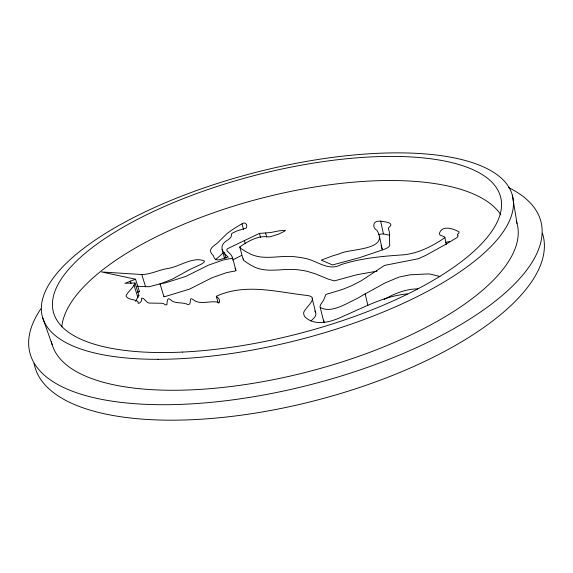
<?xml version="1.0" encoding="UTF-8"?>
<svg xmlns="http://www.w3.org/2000/svg" width="573" height="573" viewBox="0 0 573 573"><rect width="100%" height="100%" fill="white"/><g stroke="black" fill="none" stroke-linecap="round" stroke-linejoin="round"><path stroke-width="0.86" d="M323.659 320.149L324.311 322.592M135.5 301.283L138.895 295.467L134.984 282.969L124.907 283.313L135.543 279.223L139.418 291.636L137.284 292.373M407.389 293.913C384.741 295.912 364.385 307.178 343.843 315.967C332.247 321.618 315.766 327.004 305.015 317.005A38.37 15.994 -13.2 0 1 303.669 312.572C305.602 306.555 321.396 296.456 305.395 295.26C275.771 291.793 244.9 283.105 216.329 296.291L216.487 296.728C218.822 297.588 220.541 300.796 219.029 302.967L218.112 302.25C209.811 300.245 199.934 305.638 192.772 299.328C188.252 296.212 192.421 305.38 187.708 304.464C182.443 301.735 174.299 304.213 170.496 299.615C166.994 296.32 167.037 302.73 166.951 304.693L165.833 304.965L164.301 304.148A11.704 4.391 -17.2 0 0 162.245 303.275L148.787 303.053L147.275 302.258L143.372 298.49L141.989 298.11L141.395 298.748C143.386 300.746 137.062 305.681 138.129 302.186L138.043 301.813C134.727 298.927 129.011 300.188 126.189 296.556L126.132 295.546C128.388 290.926 133.423 288.069 134.984 282.969M376.991 271.158L356.786 274.761L334.367 280.892L328.15 279.072L315.129 273.736L306.799 271.222A72.033 28.557 -15.1 0 0 299.865 270.076C284.093 267.34 266.438 274.317 252.034 265.729A306.226 99.673 -10 0 1 248.295 263.609L243.611 260.371L243.367 258.889M323.802 321.919L320.035 306.691L320.551 304.678L321.775 302.866A90.985 36.135 -15.6 0 0 323.681 299.966L325.908 294.458L337.139 291.07A45.89 17.856 -13.4 0 0 344.516 288.627L351.707 285.669L361.241 280.791L384.533 265.399L418.319 258.738L425.882 255.336L446.374 243.962L456.925 237.623L458.242 235.897C455.456 234.493 459.954 233.548 458.994 231.943C453.379 228.405 441.153 224.738 439.369 233.934L440.128 235.08L444.634 236.95L444.927 237.616C432.916 245.953 418.705 253.223 403.858 254.806C382.7 256.188 361.355 258.094 341.071 264.619C328.107 271.946 316.253 259.777 303.547 258.072A72.399 27.848 -15.1 0 0 296.599 257.005C280.777 254.433 263.215 261.424 248.661 253.108A307.622 97.073 -10.1 0 1 244.929 251.067L241.004 248.546L239.758 246.97C247.729 241.419 257.922 235.396 268.064 236.828A7.22 2.485 -14.4 0 0 270.205 236.799L278.865 234.042L284.552 231.22L285.433 230.282L279.309 230.819L270.32 232.588L259.454 233.39L227.409 248.732L226.829 249.749L227.051 250.859L230.855 254.591L232.466 257.349L235.933 270.571L234.515 271.273A1.619 0.594 -15.3 0 1 233.569 271.222L226.364 272.712L211.989 277.769L189.548 289.129L165.368 296.47L163.921 296.642L160.039 283.914M163.921 296.642L164.623 296.227M232.48 257.95L231.055 258.645A1.626 0.58 -15.3 0 1 230.11 258.609L222.868 260.113L208.414 265.163L185.831 276.415L165.654 282.818L160.068 283.936L172.28 279.151L189.95 269.417L201.46 264.117L203.924 262.42L204.468 261.03C193.001 255.88 178.611 267.448 166.707 268.665C158.349 270.263 150.377 274.395 141.782 274.546L101.622 271.96L135.543 279.223M310.831 321.045C313.051 318.817 317.098 316.181 315.637 312.45L312.127 298.289M215.384 259.755L220.061 255.816A135.429 44.135 -17.4 0 0 222.961 252.965M439.863 276.48L430.187 274.095A14.597 5.952 -11.2 0 0 427.265 273.951L409.853 274.847L398.987 277.103L385.128 282.897L362.945 295.109A99.802 38.613 -14.2 0 1 356.979 298.612C346.5 303.296 331.617 313.682 320.257 307.486M232.624 259.963L241.605 255.429M384.096 299.414C394.46 293.691 405.799 288.864 417.839 288.892M242.007 223.835L235.739 227.495A143.085 51.62 -13.1 0 0 232.409 229.673L227.051 233.562L220.182 240.295A136.009 42.968 -17.3 0 1 216.687 243.668C211.824 247.185 207.39 250.129 213.435 255.751C215.355 264.146 223.377 257.198 228.326 257.17C220.526 250.888 219.151 244.743 228.426 239.571C230.203 238.182 232.022 236.348 231.506 234.071A6.253 2.099 -15 0 1 232.516 233.061L237.05 230.898L246.297 228.054C247.916 224.666 245.258 221.242 242.007 223.835L243.582 229.759M378.56 234.579L381.604 233.999A9.863 3.617 -12.3 0 1 383.43 233.942L389.755 235.281M445.672 242.315L450.02 241.505M161.6 283.456L149.016 286.765L136.854 286.249M138.057 295.525L138.895 295.467M380.658 221.114C383.101 221.772 392.605 222.016 390.657 225.783A20.979 7.478 -12.4 0 1 389.518 226.879L388.781 227.646A11.832 4.269 -11.9 0 0 388.329 228.419L389.225 231.392A65.444 23.844 -13.4 0 1 389.375 233.211L389.704 245.788L388.064 247.529L384.254 249.348L359.421 257.7L332.562 264.934L321.274 260.135L332.311 255.973A120.796 49.908 -12.6 0 1 339.187 253.932C349.129 248.288 389.905 250.91 376.934 230.346C372.085 227.818 372.815 220.934 378.832 221.185A9.906 3.524 -12.4 0 1 380.658 221.114L383.43 233.934M139.017 291.55L139.418 291.636M314.749 310.96L315.637 312.45M235.059 268.164L235.933 270.571M381.038 245.796L382.277 249.463L379.412 236.277M42.646 317.628L52.179 344.731M133.996 285.168L137.928 297.709M130.264 281.035L131.045 283.52M141.782 274.546L145.599 286.887M216.329 296.291L218.227 302.995M224.415 252.621L226.013 258.423M222.03 249.334L224.595 258.588M239.758 246.97L243.102 259.368M244.342 240.309L245.215 243.582M259.454 233.39L260.514 237.458M265.636 233.003L266.689 237.086M365.173 293.684L367.88 305.581M444.927 237.616L446.252 244.47M512.326 195.121L517.018 223.37M542.43 233.182A262.47 103.212 -14.4 0 1 314.19 400.856A262.47 103.212 -14.4 0 1 34.072 363.404M508.444 187.514A263.824 100.655 -14.4 0 1 312.106 384.261A263.824 100.655 -14.4 0 1 40.855 308.826M516.237 220.884A240.223 91.272 -14.4 0 1 308.525 371.619A240.223 91.272 -14.4 0 1 51.341 341.35M61.791 326.939A228.527 86.666 -14.4 0 1 263.279 197.742A228.527 86.666 -14.4 0 1 500.845 214.846M158.062 359.321A242.708 86.459 -14.4 0 0 513.465 204.181A242.708 86.459 -14.4 0 0 160.691 204.769A242.708 86.459 -14.4 0 0 158.062 359.321M182.336 352.08A230.883 82.089 -14.4 0 0 500.673 197.27A230.883 82.089 -14.4 0 0 147.97 214.109A230.883 82.089 -14.4 0 0 182.336 352.08"/></g></svg>
